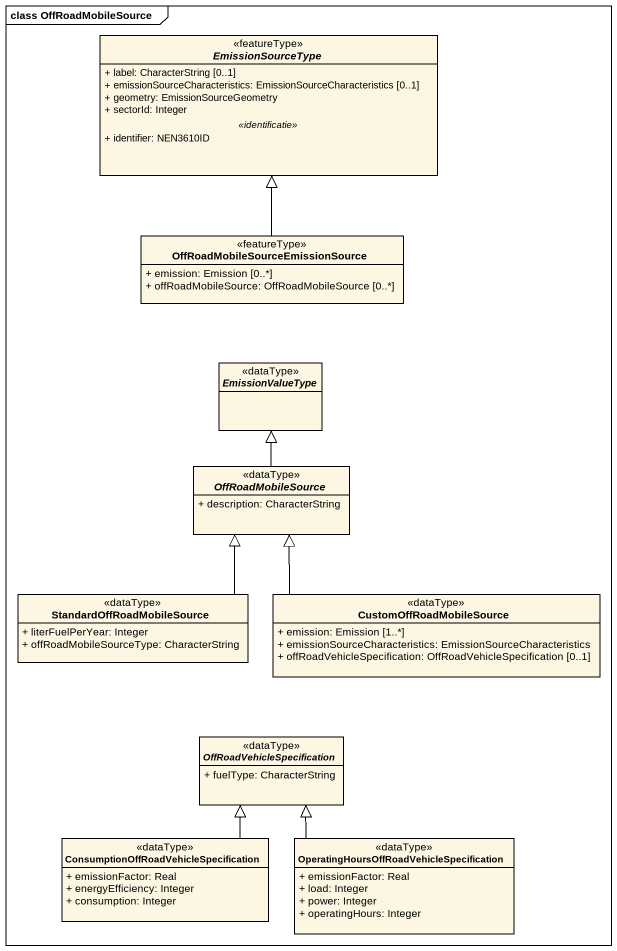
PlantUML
@startuml
mainframe class OffRoadMobileSource
hide circle
hide empty members
skinparam classAttributeIconSize 0
abstract class EmissionSourceType <<featureType>> {
  + label: CharacterString [0..1]
  + emissionSourceCharacteristics: EmissionSourceCharacteristics [0..1]
  + geometry: EmissionSourceGeometry
  + sectorId: Integer
  .. <<identificatie>> ..
  + identifier: NEN3610ID
}
class "OffRoadMobileSourceEmissionSource" as OffRoadMobileSourceEmissionS <<featureType>> {
  + emission: Emission [0..*]
  + offRoadMobileSource: OffRoadMobileSource [0..*]
}
abstract class EmissionValueType <<dataType>>
abstract class OffRoadMobileSource <<dataType>> {
  + description: CharacterString
}
class StandardOffRoadMobileSource <<dataType>> {
  + literFuelPerYear: Integer
  + offRoadMobileSourceType: CharacterString
}
class CustomOffRoadMobileSource <<dataType>> {
  + emission: Emission [1..*]
  + emissionSourceCharacteristics: EmissionSourceCharacteristics
  + offRoadVehicleSpecification: OffRoadVehicleSpecification [0..1]
}
abstract class OffRoadVehicleSpecification <<dataType>> {
  + fuelType: CharacterString
}
class "ConsumptionOffRoadVehicleSpecification" as ConsumptionOffRoadVehicleSpe <<dataType>> {
  + emissionFactor: Real
  + energyEfficiency: Integer
  + consumption: Integer
}
class "OperatingHoursOffRoadVehicleSpecification" as OperatingHoursOffRoadVehicle <<dataType>> {
  + emissionFactor: Real
  + load: Integer
  + power: Integer
  + operatingHours: Integer
}
OffRoadMobileSourceEmissionS -up-|> EmissionSourceType
OffRoadMobileSource -up-|> EmissionValueType
StandardOffRoadMobileSource -up-|> OffRoadMobileSource
CustomOffRoadMobileSource -up-|> OffRoadMobileSource
ConsumptionOffRoadVehicleSpe -up-|> OffRoadVehicleSpecification
OperatingHoursOffRoadVehicle -up-|> OffRoadVehicleSpecification
@enduml
